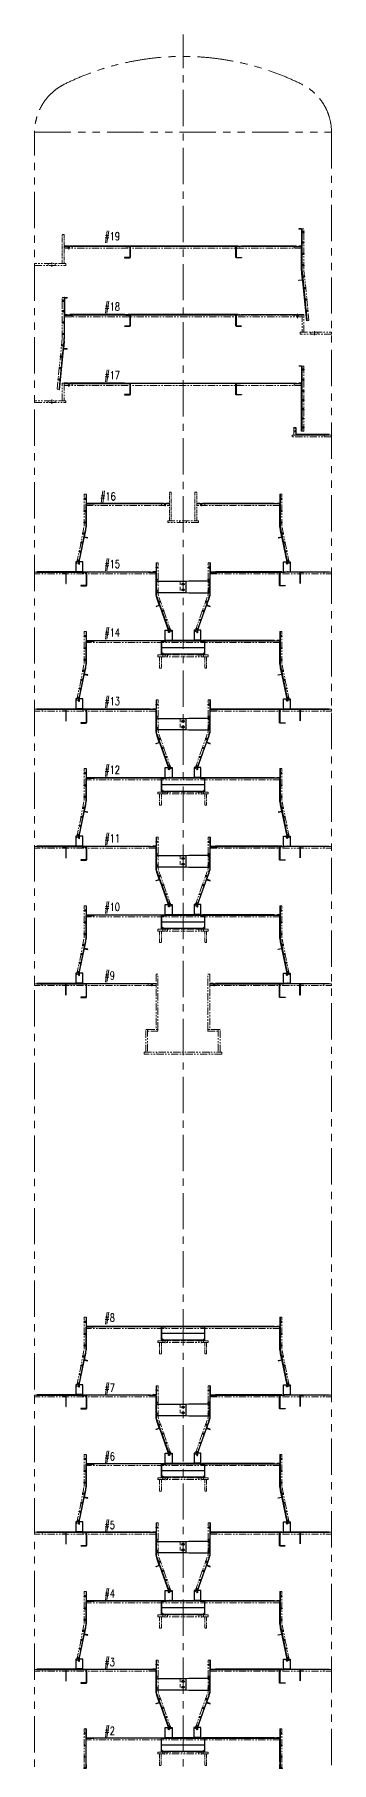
# Model space of a CAD drawing. Header units: inches. Extents: x -15980 to 45789, y -23276 to 2417.
# Drawn here: x -15980 to -13379, y -12700 to 2417 of the extents above; entities that cross this region are included whole.
import ezdxf
from ezdxf.enums import TextEntityAlignment as Align

# ---------------------------------------------------------------- set-up
doc = ezdxf.new("R2010")
doc.units = ezdxf.units.IN
doc.header["$MEASUREMENT"] = 0
for name, pattern in [('CENTER', [50.8, 31.75, -6.35, 6.35, -6.35]), ('CENTERX2', [101.6, 63.5, -12.7, 12.7, -12.7]), ('HIDDEN', [9.525, 6.35, -3.175]), ('HIDDENX2', [19.05, 12.7, -6.35]), ('PHANTOMX2', [127, 63.5, -12.7, 12.7, -12.7, 12.7, -12.7])]:
    doc.linetypes.add(name, pattern=pattern)
for name, color, linetype, lineweight in [('Center line', 181, 'CENTER', 5), ('CENTER LINES', 181, 'CENTERX2', 5), ('HATCH', 130, 'PHANTOMX2', 9), ('HIDDEN', 211, 'HIDDEN', 5), ('HIDDEN LINES', 211, 'HIDDENX2', 5), ('TEXT', 2, 'Continuous', 13)]:
    doc.layers.add(name, color=color, linetype=linetype, lineweight=lineweight)
doc.styles.add('ROMANS', font='ROMANS.shx', dxfattribs={"width": 0.9, "bigfont": '@extfont2.shx'})

# ---------------------------------------------------------------- blocks, each defined once
blk = doc.blocks.new('A$C06f8c5d8')
at = {"layer": 'Center line', "ltscale": 10}
blk.add_line((2340, 0), (2340, 25693), dxfattribs=at)
at = {"layer": 'HATCH', "ltscale": 5}
blk.add_line((1040, 24839), (3640, 24839), dxfattribs=at)
blk.add_lwpolyline([(3640, 1139, -0.284915), (3380, 720, -0.234436), (1300, 720, -0.284915), (1040, 1139), (1040, 24839, -0.284915), (1300, 25258, -0.234436), (3380, 25258, -0.284915), (3640, 24839)], format="xyb", close=True, dxfattribs=at)
blk = doc.blocks.new('A$C3dc24f04')
blk.add_lwpolyline([(0, 16), (442, 16), (442, 0), (0, 0)], close=True)
at = {"layer": 'Center line', "ltscale": 0.2}
for p, q in [((63, 21), (63, -5)), ((379, 21), (379, -5))]:
    blk.add_line(p, q, dxfattribs=at)
at = {"layer": 'HIDDEN'}
for p, q in [((43, 16), (43, 0)), ((83, 16), (83, 0)), ((359, 16), (359, 0)), ((399, 16), (399, 0))]:
    blk.add_line(p, q, dxfattribs=at)
blk = doc.blocks.new('A$C0bbb0cd6')
at = {"ltscale": 0.5}
blk.add_lwpolyline([(0, 100), (16, 100), (16, 0), (0, 0)], close=True, dxfattribs=at)
blk = doc.blocks.new('A$Cb9de45e2')
for name, p in [('A$C3dc24f04', (0, 100)), ('A$C0bbb0cd6', (15, 0))]:
    blk.add_blockref(name, p)
at = {"xscale": -1}
blk.add_blockref('A$C0bbb0cd6', (427, 0), dxfattribs=at)
blk = doc.blocks.new('A$C21016532')
blk.add_lwpolyline([(851, 210), (851, -72), (786, -2194), (770, -2193), (835, -72), (835, 210)], close=True)
at = {"layer": 'Center line', "ltscale": 0.2}
for p, q in [((830, 170), (856, 170)), ((830, 63), (856, 63)), ((853, -137), (828, -136)), ((830, -37), (856, -37)), ((850, -237), (825, -236)), ((844, -437), (819, -436)), ((847, -337), (822, -336)), ((841, -537), (816, -536)), ((835, -737), (810, -736)), ((838, -637), (813, -636)), ((832, -837), (807, -836)), ((826, -1037), (801, -1036)), ((829, -937), (804, -936)), ((823, -1137), (798, -1136)), ((817, -1336), (792, -1336)), ((820, -1237), (795, -1236)), ((814, -1436), (789, -1436)), ((807, -1636), (782, -1636)), ((811, -1536), (786, -1536)), ((804, -1736), (779, -1736)), ((798, -1936), (773, -1935)), ((801, -1836), (776, -1835)), ((794, -2086), (769, -2085)), ((796, -2011), (771, -2010)), ((791, -2161), (766, -2160))]:
    blk.add_line(p, q, dxfattribs=at)
at = {"layer": 'HIDDEN'}
for p, q in [((835, 176), (851, 176)), ((835, 165), (851, 165)), ((835, 69), (851, 69)), ((835, 58), (851, 58)), ((849, -131), (833, -131)), ((849, -142), (833, -142)), ((835, -31), (851, -31)), ((835, -42), (851, -42)), ((846, -231), (830, -231)), ((846, -242), (830, -242)), ((840, -431), (824, -431)), ((840, -442), (824, -442)), ((843, -331), (827, -331)), ((843, -342), (827, -342)), ((836, -542), (820, -542)), ((837, -531), (821, -531)), ((830, -742), (814, -742)), ((831, -731), (815, -731)), ((833, -642), (817, -642)), ((834, -631), (818, -631)), ((827, -842), (811, -842)), ((828, -831), (812, -831)), ((821, -1042), (805, -1041)), ((822, -1031), (806, -1030)), ((824, -942), (808, -942)), ((825, -931), (809, -931)), ((818, -1131), (802, -1130)), ((818, -1142), (802, -1141)), ((812, -1331), (796, -1330)), ((812, -1342), (796, -1341)), ((815, -1231), (799, -1230)), ((815, -1242), (799, -1241)), ((809, -1431), (793, -1430)), ((809, -1442), (793, -1441)), ((803, -1631), (787, -1630)), ((803, -1642), (787, -1641)), ((806, -1531), (790, -1530)), ((806, -1542), (790, -1541)), ((800, -1731), (784, -1730)), ((800, -1742), (784, -1741)), ((794, -1931), (778, -1930)), ((794, -1942), (778, -1941)), ((797, -1831), (781, -1830)), ((797, -1842), (781, -1841)), ((789, -2080), (773, -2080)), ((789, -2091), (773, -2091)), ((791, -2017), (775, -2016)), ((792, -2006), (776, -2005)), ((787, -2155), (771, -2155)), ((787, -2166), (771, -2166))]:
    blk.add_line(p, q, dxfattribs=at)
blk = doc.blocks.new('A$C0a15312b')
blk.add_lwpolyline([(84, 2322), (1784, 2322), (1784, 2306), (84, 2306)], close=True)
for name, p in [('A$C21016532', (-766, 2194)), ('A$Cb9de45e2', (713, 2083))]:
    blk.add_blockref(name, p)
at = {"xscale": -1}
blk.add_blockref('A$C21016532', (2635, 2194), dxfattribs=at)
blk = doc.blocks.new('A$Cd55c43bf')
blk.add_lwpolyline([(0, 60), (376, 60), (376, 15), (361, 0), (15, 0), (0, 15)], close=True)
blk = doc.blocks.new('A$C3cc5a8e3')
blk.add_lwpolyline([(380, 4), (380, 116, 0.414214), (376, 120), (340, 120), (330, 122), (50, 122), (40, 120), (4, 120, 0.414214), (0, 116), (0, 4, 0.414214), (4, 0), (65, 0), (65, 2), (4, 2, -0.414214), (2, 4), (2, 116, -0.414214), (4, 118), (40, 118), (50, 120), (330, 120), (340, 118), (376, 118, -0.414214), (378, 116), (378, 4, -0.414214), (376, 2), (315, 2), (315, 0), (376, 0, 0.414214)], format="xyb", close=True)
at = {"layer": 'Center line', "ltscale": 0.1}
for p, q in [((32, -3), (32, 5)), ((348, -3), (348, 5))]:
    blk.add_line(p, q, dxfattribs=at)
at = {"layer": 'CENTER LINES', "ltscale": 0.2}
for p, q in [((32, 125), (32, 113)), ((348, 125), (348, 113))]:
    blk.add_line(p, q, dxfattribs=at)
at = {"layer": 'HIDDEN', "ltscale": 0.2}
for p, q in [((25, 0), (25, 2)), ((39, 0), (39, 2)), ((341, 0), (341, 2)), ((355, 0), (355, 2))]:
    blk.add_line(p, q, dxfattribs=at)
at = {"layer": 'HIDDEN LINES', "ltscale": 0.2}
for p, q in [((26, 120), (26, 118)), ((37, 120), (37, 118)), ((342, 120), (342, 118)), ((353, 120), (353, 118))]:
    blk.add_line(p, q, dxfattribs=at)
blk.add_blockref('A$Cd55c43bf', (2, 2))
blk = doc.blocks.new('A$C291c0052')
for p, q in [((3, 82), (1, 82)), ((31, 0), (31, 2))]:
    blk.add_line(p, q)
for points in [[(1, 82), (1, 4, 0.414214), (5, 0), (31, 0)], [(3, 82), (3, 4, 0.414214), (5, 2), (31, 2)]]:
    blk.add_lwpolyline(points, format="xyb")
at = {"layer": 'CENTER LINES'}
blk.add_line((0, 42), (4, 42), dxfattribs=at)
at = {"layer": 'HIDDEN LINES'}
for p, q in [((1, 55), (3, 55)), ((1, 30), (3, 30))]:
    blk.add_line(p, q, dxfattribs=at)
blk = doc.blocks.new('A$Ce9d28f7a')
blk.add_lwpolyline([(3, 2), (633, 2), (633, 0), (3, 0)], close=True)
blk = doc.blocks.new('A$C00d2ec4b')
blk.add_line((94, 89), (94, -105))
blk.add_lwpolyline([(94, -105), (93, -129), (95, -139), (93, -196, 0.414214), (97, -200), (126, -201), (126, -199), (97, -198, -0.414214), (95, -196), (97, -139), (95, -129), (96, -105), (96, 89, -0.414214), (100, 93), (164, 93), (164, 95), (100, 95, 0.414214), (94, 89)], format="xyb")
at = {"layer": 'CENTER LINES'}
for p, q in [((93, 30), (97, 30)), ((93, -70), (97, -70)), ((93, -170), (97, -170))]:
    blk.add_line(p, q, dxfattribs=at)
at = {"layer": 'CENTER LINES', "ltscale": 0.1}
blk.add_line((132, 92), (132, 96), dxfattribs=at)
at = {"layer": 'HIDDEN LINES'}
for p, q in [((94, 43), (96, 43)), ((94, 18), (96, 18)), ((94, -57), (96, -57)), ((94, -82), (96, -82)), ((94, -157), (96, -157)), ((94, -182), (96, -182))]:
    blk.add_line(p, q, dxfattribs=at)
at = {"layer": 'HIDDEN LINES', "ltscale": 0.1}
for p, q in [((126, 93), (126, 95)), ((138, 93), (138, 95))]:
    blk.add_line(p, q, dxfattribs=at)
blk = doc.blocks.new('A$C1975d420')
blk.add_lwpolyline([(11, 351), (9, 351), (0, 85), (2, 75), (0, 5, 0.414214), (4, 1), (44, 0), (44, 2), (4, 3, -0.414214), (2, 5), (4, 76), (2, 86), (11, 351)], format="xyb")
at = {"layer": 'CENTER LINES'}
for p, q in [((7, 331), (11, 331)), ((4, 231), (8, 231)), ((0, 31), (4, 31)), ((1, 131), (5, 131))]:
    blk.add_line(p, q, dxfattribs=at)
at = {"layer": 'HIDDEN LINES'}
for p, q in [((8, 343), (10, 343)), ((8, 318), (10, 318)), ((5, 243), (7, 243)), ((5, 218), (7, 218)), ((0, 19), (2, 18)), ((1, 119), (3, 118)), ((1, 43), (3, 43)), ((2, 144), (4, 143))]:
    blk.add_line(p, q, dxfattribs=at)
blk = doc.blocks.new('A$Ce105bf71')
blk.add_lwpolyline([(0, 0), (2, 0), (11, 278), (9, 278), (0, 0)])
at = {"layer": 'CENTER LINES'}
for p, q in [((5, 183), (9, 183)), ((7, 258), (11, 258)), ((0, 33), (4, 33)), ((2, 108), (6, 108))]:
    blk.add_line(p, q, dxfattribs=at)
at = {"layer": 'HIDDEN LINES'}
for p, q in [((5, 170), (7, 170)), ((6, 195), (8, 195)), ((8, 270), (10, 270)), ((8, 245), (10, 245)), ((1, 46), (3, 45)), ((1, 21), (3, 20)), ((3, 96), (5, 95)), ((4, 121), (6, 120))]:
    blk.add_line(p, q, dxfattribs=at)
blk = doc.blocks.new('A$Ca2adf0ab')
for p, q in [((60, 6), (0, 6)), ((23, 93), (23, 78)), ((33, 78), (33, 93))]:
    blk.add_line(p, q)
blk.add_lwpolyline([(23, 93), (0, 93), (0, 3), (60, 3), (60, 93), (33, 93)])
blk.add_arc((28, 78), 5, 180, 0)
at = {"layer": 'Center line', "ltscale": 0.05}
blk.add_line((20, 10), (20, 0), dxfattribs=at)
at = {"layer": 'HIDDEN'}
for p, q in [((8, 6), (8, 3)), ((33, 3), (33, 6))]:
    blk.add_line(p, q, dxfattribs=at)
blk = doc.blocks.new('A$C44612d6a')
for name, p in [('A$C291c0052', (83, 2322)), ('A$C00d2ec4b', (-10, 2227)), ('A$Ce9d28f7a', (131, 2322)), ('A$C3cc5a8e3', (744, 2202)), ('A$Ca2adf0ab', (1030, 2321)), ('A$C1975d420', (75, 1726)), ('A$C1975d420', (65, 1426)), ('A$C1975d420', (56, 1126)), ('A$C1975d420', (47, 827)), ('A$C1975d420', (38, 527)), ('A$C1975d420', (29, 227)), ('A$Ce105bf71', (19, 0))]:
    blk.add_blockref(name, p)
at = {"xscale": -1}
for name, p in [('A$Ca2adf0ab', (838, 2321)), ('A$Ce9d28f7a', (1737, 2322)), ('A$C00d2ec4b', (1879, 2227)), ('A$C291c0052', (1785, 2322)), ('A$C1975d420', (1794, 1726)), ('A$C1975d420', (1804, 1426)), ('A$C1975d420', (1813, 1126)), ('A$C1975d420', (1822, 827)), ('A$C1975d420', (1831, 527)), ('A$C1975d420', (1840, 227)), ('A$Ce105bf71', (1849, 0))]:
    blk.add_blockref(name, p, dxfattribs=at)
at = {"layer": 'HATCH', "ltscale": 2}
blk.add_blockref('A$C0a15312b', (0, 0), dxfattribs=at)
blk = doc.blocks.new('A$C93d53306')
blk.add_lwpolyline([(5, 605), (5, 323), (120, 0), (135, 5), (21, 326), (21, 605)], close=True)
at = {"layer": 'Center line', "ltscale": 0.2}
for p, q in [((25, 565), (0, 565)), ((25, 458), (0, 458)), ((25, 358), (0, 358)), ((22, 260), (46, 269)), ((51, 180), (74, 189)), ((79, 100), (103, 109)), ((108, 20), (131, 29))]:
    blk.add_line(p, q, dxfattribs=at)
at = {"layer": 'HIDDEN'}
for p, q in [((21, 570), (5, 570)), ((21, 559), (5, 559)), ((21, 463), (5, 463)), ((21, 452), (5, 452)), ((21, 363), (5, 363)), ((21, 352), (5, 352)), ((25, 267), (40, 272)), ((28, 257), (43, 262)), ((53, 187), (68, 192)), ((57, 177), (72, 182)), ((82, 107), (97, 112)), ((85, 97), (100, 102)), ((110, 27), (125, 32)), ((114, 16), (129, 22))]:
    blk.add_line(p, q, dxfattribs=at)
blk = doc.blocks.new('A$Cb6b732bb')
for p, q in [((65, 523), (65, 507)), ((2535, 523), (2535, 507))]:
    blk.add_line(p, q)
for points in [[(0, 523), (1065, 523), (1065, 507), (0, 507)], [(2600, 523), (1535, 523), (1535, 507), (2600, 507)]]:
    blk.add_lwpolyline(points, close=True)
blk.add_blockref('A$C93d53306', (1060, 0))
at = {"xscale": -1}
blk.add_blockref('A$C93d53306', (1540, 0), dxfattribs=at)
blk = doc.blocks.new('A$C08025b31')
at = {"layer": 'CENTER LINES'}
blk.add_line((0, 27), (4, 27), dxfattribs=at)
at = {"layer": 'HIDDEN LINES'}
for p, q in [((1, 40), (3, 40)), ((1, 15), (3, 15))]:
    blk.add_line(p, q, dxfattribs=at)
blk = doc.blocks.new('A$C1b8f0c91')
blk.add_lwpolyline([(2, 281), (102, 1), (100, 0), (0, 281)], close=True)
at = {"xscale": -1, "rotation": 19.59761553529842}
for p in [(19, 237), (47, 157), (76, 77), (104, -3)]:
    blk.add_blockref('A$C08025b31', p, dxfattribs=at)
blk = doc.blocks.new('A$Cdefe48a6')
for p, q in [((0, 299), (0, 301)), ((0, 301), (64, 301)), ((64, 299), (0, 299)), ((68, 101), (68, 295)), ((70, 295), (70, 101)), ((76, 77), (68, 101)), ((68, 2), (95, 12)), ((69, 0), (68, 2)), ((96, 10), (69, 0)), ((78, 78), (70, 101)), ((78, 67), (76, 77)), ((78, 78), (80, 68)), ((97, 14), (78, 67)), ((80, 68), (99, 15))]:
    blk.add_line(p, q)
for centre, radius, start, end in [((64, 295), 6, 0, 90), ((64, 295), 4, 0, 90), ((95, 13), 2, 289.5947, 19.5976), ((95, 13), 4, 289.5947, 19.5976)]:
    blk.add_arc(centre, radius, start, end)
at = {"layer": 'CENTER LINES', "ltscale": 0.1}
blk.add_line((32, 298), (32, 302), dxfattribs=at)
at = {"layer": 'CENTER LINES'}
for p, q in [((71, 236), (67, 236)), ((71, 136), (67, 136)), ((91, 40), (87, 38))]:
    blk.add_line(p, q, dxfattribs=at)
at = {"layer": 'HIDDEN LINES', "ltscale": 0.1}
for p, q in [((26, 299), (26, 301)), ((38, 299), (38, 301))]:
    blk.add_line(p, q, dxfattribs=at)
at = {"layer": 'HIDDEN LINES'}
for p, q in [((70, 249), (68, 249)), ((70, 224), (68, 224)), ((70, 149), (68, 149)), ((70, 124), (68, 124)), ((86, 51), (84, 50)), ((94, 28), (92, 27))]:
    blk.add_line(p, q, dxfattribs=at)
blk = doc.blocks.new('A$C5415b996')
blk.add_lwpolyline([(30, 0), (30, 96, 0.414214), (26, 100), (0, 100), (0, 98), (26, 98, -0.414214), (28, 96), (28, 0)], format="xyb", close=True)
blk = doc.blocks.new('A$C9f1ed8f9')
blk.add_lwpolyline([(431, 118, -0.414214), (433, 116), (433, 4, -0.414214), (431, 2), (385, 2), (385, 0), (431, 0, 0.414214), (435, 4), (435, 116, 0.414214), (431, 120), (395, 120), (385, 122), (0, 122), (0, 120), (385, 120), (395, 118)], format="xyb", close=True)
at = {"layer": 'CENTER LINES', "ltscale": 0.2}
blk.add_line((403, 125), (403, 113), dxfattribs=at)
at = {"layer": 'HIDDEN LINES', "ltscale": 0.2}
for p, q in [((398, 120), (398, 118)), ((409, 120), (409, 118))]:
    blk.add_line(p, q, dxfattribs=at)
blk.add_blockref('A$C5415b996', (225, 20))
blk = doc.blocks.new('A$Cd8bdfc00')
blk.add_lwpolyline([(0, 2), (580, 2), (580, 0), (0, 0)], close=True)
blk = doc.blocks.new('A$Ccb4f3e92')
for p, q in [((5, 0), (5, 100)), ((7, 0), (7, 100))]:
    blk.add_line(p, q)
blk.add_lwpolyline([(5, 100), (265, 100), (265, 0), (5, 0)])
for centre in [(240, 75), (240, 25)]:
    blk.add_circle(centre, 9.5)
at = {"layer": 'Center line', "ltscale": 0.2}
for p, q in [((12, 75), (0, 75)), ((12, 25), (0, 25)), ((255, 75), (225, 75)), ((255, 25), (225, 25)), ((240, 90), (240, 60)), ((240, 40), (240, 10))]:
    blk.add_line(p, q, dxfattribs=at)
at = {"layer": 'HIDDEN', "ltscale": 0.2}
for p, q in [((7, 82), (5, 82)), ((7, 68), (5, 68)), ((7, 32), (5, 32)), ((7, 18), (5, 18))]:
    blk.add_line(p, q, dxfattribs=at)
blk = doc.blocks.new('A$Cbed8db4b')
for p, q in [((283, 0), (283, 100)), ((285, 0), (285, 100))]:
    blk.add_line(p, q)
for points in [[(285, 100), (100, 100)], [(100, 0), (285, 0)]]:
    blk.add_lwpolyline(points)
for centre in [(50, 75), (50, 25)]:
    blk.add_circle(centre, 9.5)
at = {"layer": 'Center line', "ltscale": 0.2}
for p, q in [((35, 75), (65, 75)), ((35, 25), (65, 25)), ((50, 90), (50, 60)), ((50, 40), (50, 10)), ((278, 75), (290, 75)), ((278, 25), (290, 25))]:
    blk.add_line(p, q, dxfattribs=at)
at = {"layer": 'HIDDEN', "ltscale": 0.2}
for p, q in [((283, 82), (285, 82)), ((283, 68), (285, 68)), ((283, 32), (285, 32)), ((283, 18), (285, 18))]:
    blk.add_line(p, q, dxfattribs=at)
at = {"layer": 'HIDDEN', "ltscale": 5}
blk.add_lwpolyline([(100, 100), (25, 100), (25, 0), (100, 0)], dxfattribs=at)
blk = doc.blocks.new('A$Cb77303ef')
for name, p in [('A$Ca2adf0ab', (361, 522)), ('A$C291c0052', (1534, 524)), ('A$C9f1ed8f9', (20, 404)), ('A$Cd8bdfc00', (435, 524)), ('A$Cdefe48a6', (995, 223)), ('A$Ccb4f3e92', (1060, 344)), ('A$Cbed8db4b', (1250, 344)), ('A$C1b8f0c91', (1078, 0))]:
    blk.add_blockref(name, p)
at = {"xscale": -1}
for name, p in [('A$C291c0052', (1066, 524)), ('A$Ca2adf0ab', (2239, 522)), ('A$Cdefe48a6', (1605, 223)), ('A$Cd8bdfc00', (2165, 524)), ('A$C9f1ed8f9', (2580, 404)), ('A$C1b8f0c91', (1522, 0))]:
    blk.add_blockref(name, p, dxfattribs=at)
at = {"layer": 'HATCH', "ltscale": 2}
blk.add_blockref('A$Cb6b732bb', (0, 1), dxfattribs=at)
blk = doc.blocks.new('A$Ccc4aeafe')
blk.add_lwpolyline([(65, 605), (81, 605), (81, 323), (16, 0), (0, 3), (65, 325)], close=True)
at = {"layer": 'Center line', "ltscale": 0.2}
for p, q in [((60, 565), (85, 565)), ((60, 458), (85, 458)), ((60, 358), (85, 358)), ((56, 180), (32, 185)), ((72, 258), (48, 263)), ((25, 23), (0, 28)), ((41, 102), (16, 106))]:
    blk.add_line(p, q, dxfattribs=at)
at = {"layer": 'HIDDEN'}
for p, q in [((65, 570), (81, 570)), ((65, 559), (81, 559)), ((65, 463), (81, 463)), ((65, 452), (81, 452)), ((65, 363), (81, 363)), ((65, 352), (81, 352)), ((51, 175), (35, 179)), ((53, 186), (37, 189)), ((67, 254), (51, 257)), ((69, 265), (53, 268)), ((19, 19), (4, 22)), ((22, 29), (6, 33)), ((35, 97), (20, 100)), ((37, 108), (22, 111))]:
    blk.add_line(p, q, dxfattribs=at)
blk = doc.blocks.new('A$C5c01eeb9')
blk.add_lwpolyline([(81, 523), (1781, 523), (1781, 507), (81, 507)], close=True)
for name, p in [('A$Ccc4aeafe', (0, 0)), ('A$Cb9de45e2', (710, 284))]:
    blk.add_blockref(name, p)
at = {"xscale": -1}
blk.add_blockref('A$Ccc4aeafe', (1861, 0), dxfattribs=at)
blk = doc.blocks.new('A$C7d63a8bb')
blk.add_lwpolyline([(-2, 223), (-13, 168, 0.414229), (-10, 164), (19, 158), (19, 160), (-9, 166, -0.414229), (-11, 168), (0, 223), (0, 233), (5, 258), (5, 452, -0.414214), (9, 456), (73, 456), (73, 458), (9, 458, 0.414214), (3, 452), (3, 258), (-2, 234), (-2, 223)], format="xyb")
at = {"layer": 'CENTER LINES', "ltscale": 0.1}
blk.add_line((41, 455), (41, 459), dxfattribs=at)
at = {"layer": 'CENTER LINES'}
for p, q in [((2, 393), (6, 393)), ((-9, 194), (-5, 193)), ((2, 293), (6, 293))]:
    blk.add_line(p, q, dxfattribs=at)
at = {"layer": 'HIDDEN LINES', "ltscale": 0.1}
for p, q in [((35, 456), (35, 458)), ((47, 456), (47, 458))]:
    blk.add_line(p, q, dxfattribs=at)
at = {"layer": 'HIDDEN LINES'}
for p, q in [((3, 406), (5, 406)), ((3, 381), (5, 381)), ((3, 306), (5, 306)), ((-10, 182), (-8, 181)), ((-5, 206), (-3, 206)), ((3, 281), (5, 281))]:
    blk.add_line(p, q, dxfattribs=at)
blk = doc.blocks.new('A$Cd7b1d68a')
blk.add_lwpolyline([(56, 279), (0, 0), (2, 0), (58, 279)], close=True)
at = {"rotation": 348.6218600303149}
for p in [(30, 155), (46, 233), (-2, -2), (14, 76)]:
    blk.add_blockref('A$C08025b31', p, dxfattribs=at)
blk = doc.blocks.new('A$C29ea79ce')
for name, p in [('A$C291c0052', (80, 523)), ('A$Ca2adf0ab', (1027, 522)), ('A$C7d63a8bb', (78, 65)), ('A$Ce9d28f7a', (128, 523)), ('A$C3cc5a8e3', (741, 403)), ('A$Cd7b1d68a', (16, 0))]:
    blk.add_blockref(name, p)
at = {"xscale": -1}
for name, p in [('A$Ca2adf0ab', (835, 522)), ('A$C291c0052', (1782, 523)), ('A$Ce9d28f7a', (1734, 523)), ('A$C7d63a8bb', (1784, 65)), ('A$Cd7b1d68a', (1846, 0))]:
    blk.add_blockref(name, p, dxfattribs=at)
at = {"layer": 'HATCH', "ltscale": 2}
blk.add_blockref('A$C5c01eeb9', (0, 0), dxfattribs=at)
blk = doc.blocks.new('A$Cc042e11c')
for p, q in [((65, 616), (65, 600)), ((995, 600), (995, 616)), ((1605, 600), (1605, 616)), ((2535, 616), (2535, 600))]:
    blk.add_line(p, q)
for points in [[(0, 616), (1065, 616), (1065, 600), (0, 600)], [(1065, 216), (1081, 216), (1081, 698), (1065, 698)], [(1535, 216), (1519, 216), (1519, 698), (1535, 698)], [(2600, 616), (1535, 616), (1535, 600), (2600, 600)], [(975, 216), (991, 216), (991, 16), (975, 16)], [(991, 216), (1081, 216), (1081, 200), (991, 200)], [(1609, 216), (1519, 216), (1519, 200), (1609, 200)], [(1625, 216), (1609, 216), (1609, 16), (1625, 16)], [(960, 16), (1640, 16), (1640, 0), (960, 0)]]:
    blk.add_lwpolyline(points, close=True)
at = {"layer": 'Center line', "ltscale": 0.2}
for p, q in [((1027, 621), (1027, 595)), ((1573, 621), (1573, 595))]:
    blk.add_line(p, q, dxfattribs=at)
at = {"layer": 'HIDDEN'}
for p, q in [((1021, 616), (1021, 600)), ((1032, 616), (1032, 600)), ((1567, 616), (1567, 600)), ((1578, 616), (1578, 600)), ((1070, 16), (1070, 0)), ((1529, 16), (1529, 0))]:
    blk.add_line(p, q, dxfattribs=at)
blk = doc.blocks.new('A$C4edc5b9b')
blk.add_lwpolyline([(0, 2), (30, 2), (30, 0), (0, 0)], close=True)
blk = doc.blocks.new('A$Cc20749b3')
for name, p in [('A$C9f1ed8f9', (20, 496)), ('A$Ca2adf0ab', (362, 615)), ('A$Cd8bdfc00', (435, 616)), ('A$C4edc5b9b', (1035, 616))]:
    blk.add_blockref(name, p)
at = {"xscale": -1}
for name, p in [('A$C4edc5b9b', (1565, 616)), ('A$Cd8bdfc00', (2165, 616)), ('A$C9f1ed8f9', (2580, 496)), ('A$Ca2adf0ab', (2240, 615))]:
    blk.add_blockref(name, p, dxfattribs=at)
at = {"layer": 'HATCH', "ltscale": 2}
blk.add_blockref('A$Cc042e11c', (0, 0), dxfattribs=at)
blk = doc.blocks.new('A$C940baf36')
at = {"ltscale": 0.5}
blk.add_lwpolyline([(91, -178), (107, -178), (107, 74), (91, 74)], close=True, dxfattribs=at)
blk = doc.blocks.new('A$C29092ab2')
for p, q in [((741, 523), (741, 507)), ((1121, 523), (1121, 507))]:
    blk.add_line(p, q)
for points in [[(811, 523), (81, 523), (81, 507), (811, 507)], [(1051, 523), (1781, 523), (1781, 507), (1051, 507)], [(796, 373), (1066, 373), (1066, 357), (796, 357)]]:
    blk.add_lwpolyline(points, close=True)
at = {"layer": 'Center line', "ltscale": 0.2}
for p, q in [((773, 528), (773, 502)), ((1089, 528), (1089, 502))]:
    blk.add_line(p, q, dxfattribs=at)
at = {"layer": 'HIDDEN'}
for p, q in [((767, 523), (767, 507)), ((778, 523), (778, 507)), ((1083, 523), (1083, 507)), ((1094, 523), (1094, 507)), ((900, 373), (900, 357)), ((962, 373), (962, 357))]:
    blk.add_line(p, q, dxfattribs=at)
for name, p in [('A$Ccc4aeafe', (0, 0)), ('A$C940baf36', (943, 551))]:
    blk.add_blockref(name, p)
at = {"xscale": -1}
for name, p in [('A$C940baf36', (918, 551)), ('A$Ccc4aeafe', (1861, 0))]:
    blk.add_blockref(name, p, dxfattribs=at)
blk = doc.blocks.new('A$Cf804a6b9')
for name, p in [('A$C291c0052', (80, 523)), ('A$C7d63a8bb', (78, 65)), ('A$Ce9d28f7a', (128, 523)), ('A$C4edc5b9b', (781, 523)), ('A$Cd7b1d68a', (16, 0))]:
    blk.add_blockref(name, p)
at = {"xscale": -1}
for name, p in [('A$C291c0052', (1782, 523)), ('A$C4edc5b9b', (1081, 523)), ('A$Ce9d28f7a', (1734, 523)), ('A$C7d63a8bb', (1784, 65)), ('A$Cd7b1d68a', (1846, 0))]:
    blk.add_blockref(name, p, dxfattribs=at)
at = {"layer": 'HATCH', "ltscale": 2}
blk.add_blockref('A$C29092ab2', (0, 0), dxfattribs=at)
at = {"layer": 'TEXT', "style": 'ROMANS', "width": 0.75}
blk.add_text('#16', height=70, dxfattribs=at).set_placement((204, 587, 0), align=Align.MIDDLE_LEFT)
blk = doc.blocks.new('A$Cdfa18ad2')
for name, p in [('A$C291c0052', (80, 523)), ('A$C7d63a8bb', (78, 65)), ('A$Ce9d28f7a', (128, 523)), ('A$C3cc5a8e3', (741, 403)), ('A$Cd7b1d68a', (16, 0))]:
    blk.add_blockref(name, p)
at = {"xscale": -1}
for name, p in [('A$C291c0052', (1782, 523)), ('A$Ce9d28f7a', (1734, 523)), ('A$C7d63a8bb', (1784, 65)), ('A$Cd7b1d68a', (1846, 0))]:
    blk.add_blockref(name, p, dxfattribs=at)
at = {"layer": 'HATCH', "ltscale": 2}
blk.add_blockref('A$C5c01eeb9', (0, 0), dxfattribs=at)
blk = doc.blocks.new('A$Cee465144')
blk.add_lwpolyline([(0, 0), (16, 0), (16, 154), (0, 154)], close=True)
blk = doc.blocks.new('A$Cb76dd283')
blk.add_lwpolyline([(0, 16), (273, 16), (273, 0), (0, 0)], close=True)
blk = doc.blocks.new('A$Cb94309cf')
at = {"layer": 'Center line', "ltscale": 0.5}
blk.add_line((123, 37), (123, 0), dxfattribs=at)
at = {"layer": 'HIDDEN'}
for p, q in [((92, 27), (92, 11)), ((154, 27), (154, 11))]:
    blk.add_line(p, q, dxfattribs=at)
blk.add_blockref('A$Cb76dd283', (0, 11))
blk = doc.blocks.new('A$Cd2fb2a8b')
for p, q in [((5, 0), (5, 570)), ((5, 570), (21, 570)), ((21, 570), (21, 0)), ((21, 0), (5, 0))]:
    blk.add_line(p, q)
at = {"layer": 'Center line', "ltscale": 0.2}
for p, q in [((0, 540), (25, 540)), ((0, 450), (25, 450)), ((0, 351), (25, 351)), ((0, 271), (25, 271)), ((0, 191), (25, 191)), ((0, 111), (25, 111)), ((0, 31), (25, 31))]:
    blk.add_line(p, q, dxfattribs=at)
at = {"layer": 'HIDDEN'}
for p, q in [((5, 546), (21, 546)), ((5, 535), (21, 535)), ((5, 456), (21, 456)), ((5, 445), (21, 445)), ((5, 357), (21, 357)), ((5, 346), (21, 346)), ((5, 277), (21, 277)), ((5, 266), (21, 266)), ((5, 197), (21, 197)), ((5, 186), (21, 186)), ((5, 117), (21, 117)), ((5, 106), (21, 106)), ((5, 37), (21, 37)), ((5, 26), (21, 26))]:
    blk.add_line(p, q, dxfattribs=at)
blk = doc.blocks.new('A$Ce1682b65')
for p, q in [((91, 416), (91, 400)), ((2035, 416), (2035, 400))]:
    blk.add_line(p, q)
blk.add_lwpolyline([(2105, 416), (21, 416), (21, 400), (2105, 400)], close=True)
at = {"layer": 'Center line', "ltscale": 0.5}
blk.add_line((2065, 427), (2065, 389), dxfattribs=at)
at = {"layer": 'HIDDEN'}
for p, q in [((2059, 416), (2059, 400)), ((2070, 416), (2070, 400))]:
    blk.add_line(p, q, dxfattribs=at)
for name, p in [('A$Cd2fb2a8b', (0, 0)), ('A$Cee465144', (2105, 266)), ('A$Cb94309cf', (2090, 239))]:
    blk.add_blockref(name, p)
blk = doc.blocks.new('A$C56ddf3ee')
blk.add_lwpolyline([(32, 2), (0, 2), (0, -2), (32, -2)], close=True)
blk = doc.blocks.new('A$C8d7a2891')
blk.add_lwpolyline([(4, 98, 0.414214), (2, 96), (2, 4, 0.414214), (4, 2), (50, 2), (50, 0), (4, 0, -0.414214), (0, 4), (0, 96, -0.414214), (4, 100), (40, 100), (50, 102), (531, 102), (531, 100), (50, 100), (40, 98)], format="xyb", close=True)
at = {"layer": 'CENTER LINES', "ltscale": 0.2}
blk.add_line((32, 105), (32, 93), dxfattribs=at)
at = {"layer": 'HIDDEN LINES', "ltscale": 0.2}
for p, q in [((26, 100), (26, 98)), ((37, 100), (37, 98))]:
    blk.add_line(p, q, dxfattribs=at)
blk = doc.blocks.new('A$C537b4bd3')
for p, q in [((5, 152), (26, 152)), ((26, 152), (26, 150)), ((1, 148), (1, 4)), ((3, 148), (3, 4)), ((5, 150), (26, 150)), ((5, 2), (26, 2)), ((5, 0), (26, 0)), ((26, 0), (26, 2))]:
    blk.add_line(p, q)
for centre, radius, start, end in [((5, 148), 4, 90, 180), ((5, 4), 4, 180, 270), ((5, 148), 2, 90, 180), ((5, 4), 2, 180, 270)]:
    blk.add_arc(centre, radius, start, end)
at = {"layer": 'CENTER LINES'}
for p, q in [((0, 122), (4, 122)), ((0, 32), (4, 32))]:
    blk.add_line(p, q, dxfattribs=at)
at = {"layer": 'HIDDEN LINES'}
for p, q in [((1, 135), (3, 135)), ((1, 110), (3, 110)), ((1, 45), (3, 45)), ((1, 20), (3, 20))]:
    blk.add_line(p, q, dxfattribs=at)
blk = doc.blocks.new('A$C86bb2282')
blk.add_lwpolyline([(0, 2), (965, 2), (965, 0), (0, 0)], close=True)
blk = doc.blocks.new('A$C61caea41')
blk.add_lwpolyline([(68, 410, 0.414214), (64, 414), (0, 414), (0, 416), (64, 416, -0.414214), (70, 410), (70, 0), (68, 0)], format="xyb", close=True)
at = {"layer": 'CENTER LINES', "ltscale": 0.1}
blk.add_line((32, 413), (32, 417), dxfattribs=at)
at = {"layer": 'CENTER LINES'}
for p, q in [((71, 351), (67, 351)), ((71, 271), (67, 271)), ((71, 191), (67, 191)), ((71, 111), (67, 111)), ((71, 31), (67, 31))]:
    blk.add_line(p, q, dxfattribs=at)
at = {"layer": 'HIDDEN LINES', "ltscale": 0.1}
for p, q in [((26, 414), (26, 416)), ((38, 414), (38, 416))]:
    blk.add_line(p, q, dxfattribs=at)
at = {"layer": 'HIDDEN LINES'}
for p, q in [((70, 363), (68, 363)), ((70, 338), (68, 338)), ((70, 283), (68, 283)), ((70, 258), (68, 258)), ((70, 203), (68, 203)), ((70, 178), (68, 178)), ((70, 123), (68, 123)), ((70, 98), (68, 98)), ((70, 43), (68, 43)), ((70, 18), (68, 18))]:
    blk.add_line(p, q, dxfattribs=at)
blk = doc.blocks.new('A$Cd9858e28')
at = {"xscale": -1}
for name, p in [('A$C537b4bd3', (2341, 418)), ('A$C8d7a2891', (838, 318))]:
    blk.add_blockref(name, p, dxfattribs=at)
for name, p in [('A$C56ddf3ee', (258, 418)), ('A$C86bb2282', (818, 418)), ('A$C8d7a2891', (1763, 318)), ('A$C61caea41', (2270, 0))]:
    blk.add_blockref(name, p)
at = {"layer": 'HATCH', "ltscale": 2, "xscale": -1}
blk.add_blockref('A$Ce1682b65', (2363, 0), dxfattribs=at)
blk = doc.blocks.new('A$Cc77a19d6')
for p, q in [((131, 650), (131, 634)), ((2075, 650), (2075, 634))]:
    blk.add_line(p, q)
for points in [[(61, 804), (61, 450), (16, 0), (0, 2), (45, 451), (45, 804)], [(2145, 650), (61, 650), (61, 634), (2145, 634)]]:
    blk.add_lwpolyline(points, close=True)
at = {"layer": 'Center line', "ltscale": 0.2}
for p, q in [((40, 774), (66, 774)), ((40, 684), (66, 684)), ((40, 585), (66, 585)), ((40, 485), (66, 485)), ((34, 387), (59, 385)), ((14, 188), (39, 186)), ((24, 288), (49, 285)), ((4, 89), (29, 86))]:
    blk.add_line(p, q, dxfattribs=at)
at = {"layer": 'Center line', "ltscale": 0.5}
blk.add_line((2105, 661), (2105, 623), dxfattribs=at)
at = {"layer": 'HIDDEN'}
for p, q in [((45, 779), (61, 779)), ((45, 768), (61, 768)), ((45, 689), (61, 689)), ((45, 678), (61, 678)), ((2099, 650), (2099, 634)), ((2110, 650), (2110, 634)), ((45, 590), (61, 590)), ((45, 579), (61, 579)), ((45, 490), (61, 490)), ((45, 479), (61, 479)), ((38, 381), (54, 380)), ((39, 392), (55, 391)), ((18, 182), (34, 181)), ((19, 193), (35, 192)), ((28, 282), (44, 280)), ((29, 293), (45, 291)), ((8, 83), (24, 81)), ((9, 94), (25, 92))]:
    blk.add_line(p, q, dxfattribs=at)
for name, p in [('A$Cee465144', (2145, 500)), ('A$Cb94309cf', (2130, 473))]:
    blk.add_blockref(name, p)
blk = doc.blocks.new('A$C9a173c8a')
for p, q in [((7, 292), (7, 98)), ((9, 98), (9, 292)), ((77, 298), (13, 298)), ((13, 296), (77, 296)), ((77, 296), (77, 298)), ((6, 63), (0, 7)), ((2, 7), (8, 63)), ((33, 2), (4, 5)), ((4, 3), (32, 0)), ((5, 73), (7, 98)), ((5, 73), (6, 63)), ((7, 73), (9, 98)), ((8, 63), (7, 73)), ((32, 0), (33, 2))]:
    blk.add_line(p, q)
for centre, radius, start, end in [((13, 292), 6, 90, 180), ((13, 292), 4, 90, 180), ((4, 7), 4, 174.2894, 264.2924), ((4, 7), 2, 174.2894, 264.2924)]:
    blk.add_arc(centre, radius, start, end)
at = {"layer": 'CENTER LINES'}
for p, q in [((6, 233), (10, 233)), ((2, 33), (6, 33)), ((6, 133), (10, 133))]:
    blk.add_line(p, q, dxfattribs=at)
at = {"layer": 'CENTER LINES', "ltscale": 0.1}
blk.add_line((45, 295), (45, 299), dxfattribs=at)
at = {"layer": 'HIDDEN LINES'}
for p, q in [((7, 246), (9, 246)), ((7, 221), (9, 221)), ((1, 21), (3, 20)), ((4, 46), (6, 45)), ((7, 146), (9, 146)), ((7, 121), (9, 121))]:
    blk.add_line(p, q, dxfattribs=at)
at = {"layer": 'HIDDEN LINES', "ltscale": 0.1}
for p, q in [((39, 296), (39, 298)), ((51, 296), (51, 298))]:
    blk.add_line(p, q, dxfattribs=at)
blk = doc.blocks.new('A$C36d1456c')
blk.add_lwpolyline([(40, 405), (0, 0), (2, 0), (42, 405)], close=True)
at = {"rotation": 354.2894111810961}
for p in [(35, 358), (15, 159), (25, 259), (5, 60)]:
    blk.add_blockref('A$C08025b31', p, dxfattribs=at)
blk = doc.blocks.new('A$C0940930d')
at = {"xscale": -1}
for name, p in [('A$C537b4bd3', (2341, 652)), ('A$C8d7a2891', (837, 552)), ('A$C9a173c8a', (2347, 352)), ('A$C36d1456c', (2385, 0))]:
    blk.add_blockref(name, p, dxfattribs=at)
for name, p in [('A$C56ddf3ee', (258, 652)), ('A$C86bb2282', (817, 652)), ('A$C8d7a2891', (1762, 552))]:
    blk.add_blockref(name, p)
at = {"layer": 'HATCH', "ltscale": 2, "xscale": -1}
blk.add_blockref('A$Cc77a19d6', (2403, 0), dxfattribs=at)
blk = doc.blocks.new('A$Cd2172779')
blk.add_line((65, 16), (65, 0))
for points in [[(344, 16), (0, 16), (0, 0), (344, 0)], [(329, 80), (329, 16), (313, 16), (313, 80)]]:
    blk.add_lwpolyline(points, close=True)
at = {"layer": 'Center line', "ltscale": 0.2}
blk.add_line((308, 50), (334, 50), dxfattribs=at)
at = {"layer": 'HIDDEN'}
for p, q in [((313, 55), (329, 55)), ((313, 44), (329, 44))]:
    blk.add_line(p, q, dxfattribs=at)
blk = doc.blocks.new('A$C1878c8f8')
blk.add_lwpolyline([(0, 2), (285, 2, 0.414214), (289, 6), (289, 58, -0.414214), (293, 62), (314, 62), (314, 60), (293, 60, 0.414214), (291, 58), (291, 6, -0.414214), (285, 0), (0, 0)], format="xyb", close=True)
at = {"layer": 'Center line', "ltscale": 0.1}
for p, q in [((261, -2), (261, 4)), ((287, 32), (293, 32))]:
    blk.add_line(p, q, dxfattribs=at)
at = {"layer": 'HIDDEN', "ltscale": 0.2}
for p, q in [((254, 0), (254, 2)), ((267, 0), (267, 2)), ((289, 45), (291, 45)), ((289, 20), (291, 20))]:
    blk.add_line(p, q, dxfattribs=at)
blk = doc.blocks.new('A$Cab595ede')
blk.add_blockref('A$C1878c8f8', (20, 18))
at = {"layer": 'HATCH', "ltscale": 2}
blk.add_blockref('A$Cd2172779', (0, 0), dxfattribs=at)
blk = doc.blocks.new('A$Ce04e85bd')
for p, q in [((328, 650), (328, 634)), ((2272, 650), (2272, 634))]:
    blk.add_line(p, q)
for points in [[(2342, 804), (2342, 450), (2387, 0), (2403, 2), (2358, 451), (2358, 804)], [(258, 650), (2342, 650), (2342, 634), (258, 634)]]:
    blk.add_lwpolyline(points, close=True)
at = {"ltscale": 0.5}
blk.add_lwpolyline([(258, 500), (242, 500), (242, 754), (258, 754)], close=True, dxfattribs=at)
at = {"layer": 'Center line', "ltscale": 0.2}
for p, q in [((2363, 774), (2337, 774)), ((2363, 684), (2337, 684)), ((2363, 585), (2337, 585)), ((2363, 485), (2337, 485)), ((2369, 387), (2344, 385)), ((2379, 288), (2354, 285)), ((2389, 188), (2364, 186)), ((2399, 89), (2374, 86))]:
    blk.add_line(p, q, dxfattribs=at)
at = {"layer": 'Center line', "ltscale": 0.5}
blk.add_line((298, 661), (298, 623), dxfattribs=at)
at = {"layer": 'HIDDEN'}
for p, q in [((2358, 780), (2342, 780)), ((2358, 769), (2342, 769)), ((293, 650), (293, 634)), ((304, 650), (304, 634)), ((2358, 690), (2342, 690)), ((2358, 679), (2342, 679)), ((2358, 591), (2342, 591)), ((2358, 580), (2342, 580)), ((2358, 491), (2342, 491)), ((2358, 480), (2342, 480)), ((2364, 392), (2348, 391)), ((2365, 381), (2349, 380)), ((2374, 293), (2358, 291)), ((2375, 282), (2359, 280)), ((2384, 193), (2368, 192)), ((2385, 182), (2369, 181)), ((2394, 94), (2378, 92)), ((2395, 83), (2379, 81))]:
    blk.add_line(p, q, dxfattribs=at)
at = {"xscale": -1}
blk.add_blockref('A$Cb94309cf', (273, 473), dxfattribs=at)
blk = doc.blocks.new('A$C5982615e')
at = {"xscale": -1}
for name, p in [('A$C537b4bd3', (2341, 652)), ('A$C8d7a2891', (838, 552)), ('A$C9a173c8a', (2347, 352)), ('A$C36d1456c', (2385, 0))]:
    blk.add_blockref(name, p, dxfattribs=at)
for name, p in [('A$C56ddf3ee', (258, 652)), ('A$C86bb2282', (818, 652)), ('A$C8d7a2891', (1763, 552))]:
    blk.add_blockref(name, p)
at = {"layer": 'HATCH', "ltscale": 2}
blk.add_blockref('A$Ce04e85bd', (0, 0), dxfattribs=at)

msp = doc.modelspace()

# ---------------------------------------------------------------- block references
for name, p in [('A$C06f8c5d8', (-17019.238, -23275.891)), ('A$C5982615e', (-15979.238, -87.063)), ('A$Cd9858e28', (-15979.238, -1052.664)), ('A$Cf804a6b9', (-15609.923, -2210.059)), ('A$Cb77303ef', (-15979.238, -2810.335)), ('A$C29ea79ce', (-15609.923, -3410.059)), ('A$Cb77303ef', (-15979.238, -4010.335)), ('A$C29ea79ce', (-15609.923, -4610.059)), ('A$Cb77303ef', (-15979.238, -5210.335)), ('A$C29ea79ce', (-15609.923, -5810.059)), ('A$Cc20749b3', (-15980.373, -6502.664)), ('A$Cdfa18ad2', (-15609.923, -9410.059)), ('A$Cb77303ef', (-15979.238, -10010.335)), ('A$C29ea79ce', (-15609.923, -10610.059)), ('A$Cb77303ef', (-15979.238, -11210.335)), ('A$C29ea79ce', (-15609.923, -11810.059)), ('A$Cb77303ef', (-15979.238, -12410.335)), ('A$C44612d6a', (-15613.718, -14808.726))]:
    msp.add_blockref(name, p)
at = {"xscale": -1}
for name, p in [('A$C0940930d', (-13379.238, -687.063)), ('A$Cab595ede', (-13379.238, -1102.664))]:
    msp.add_blockref(name, p, dxfattribs=at)

# ---------------------------------------------------------------- texts
at = {"layer": 'TEXT', "style": 'ROMANS', "width": 0.75}
for s, p in [('#19', (-15368.879, 652.723, 0)), ('#18', (-15368.879, 36.723, 0)), ('#17', (-15368.879, -563.277, 0)), ('#15', (-15368.879, -2215.277, 0)), ('#14', (-15368.879, -2815.277, 0)), ('#13', (-15368.879, -3415.277, 0)), ('#12', (-15368.879, -4015.277, 0)), ('#11', (-15368.879, -4615.277, 0)), ('#10', (-15368.879, -5215.277, 0)), ('#9', (-15368.879, -5815.069, 0)), ('#8', (-15368.879, -8808.441, 0)), ('#7', (-15368.879, -9422.931, 0)), ('#6', (-15368.879, -10022.931, 0)), ('#5', (-15368.879, -10622.931, 0)), ('#4', (-15368.879, -11222.931, 0)), ('#3', (-15368.879, -11822.931, 0)), ('#2', (-15368.879, -12422.931, 0))]:
    msp.add_text(s, height=70, dxfattribs=at).set_placement(p, align=Align.MIDDLE_LEFT)

doc.saveas('drawing.dxf')
